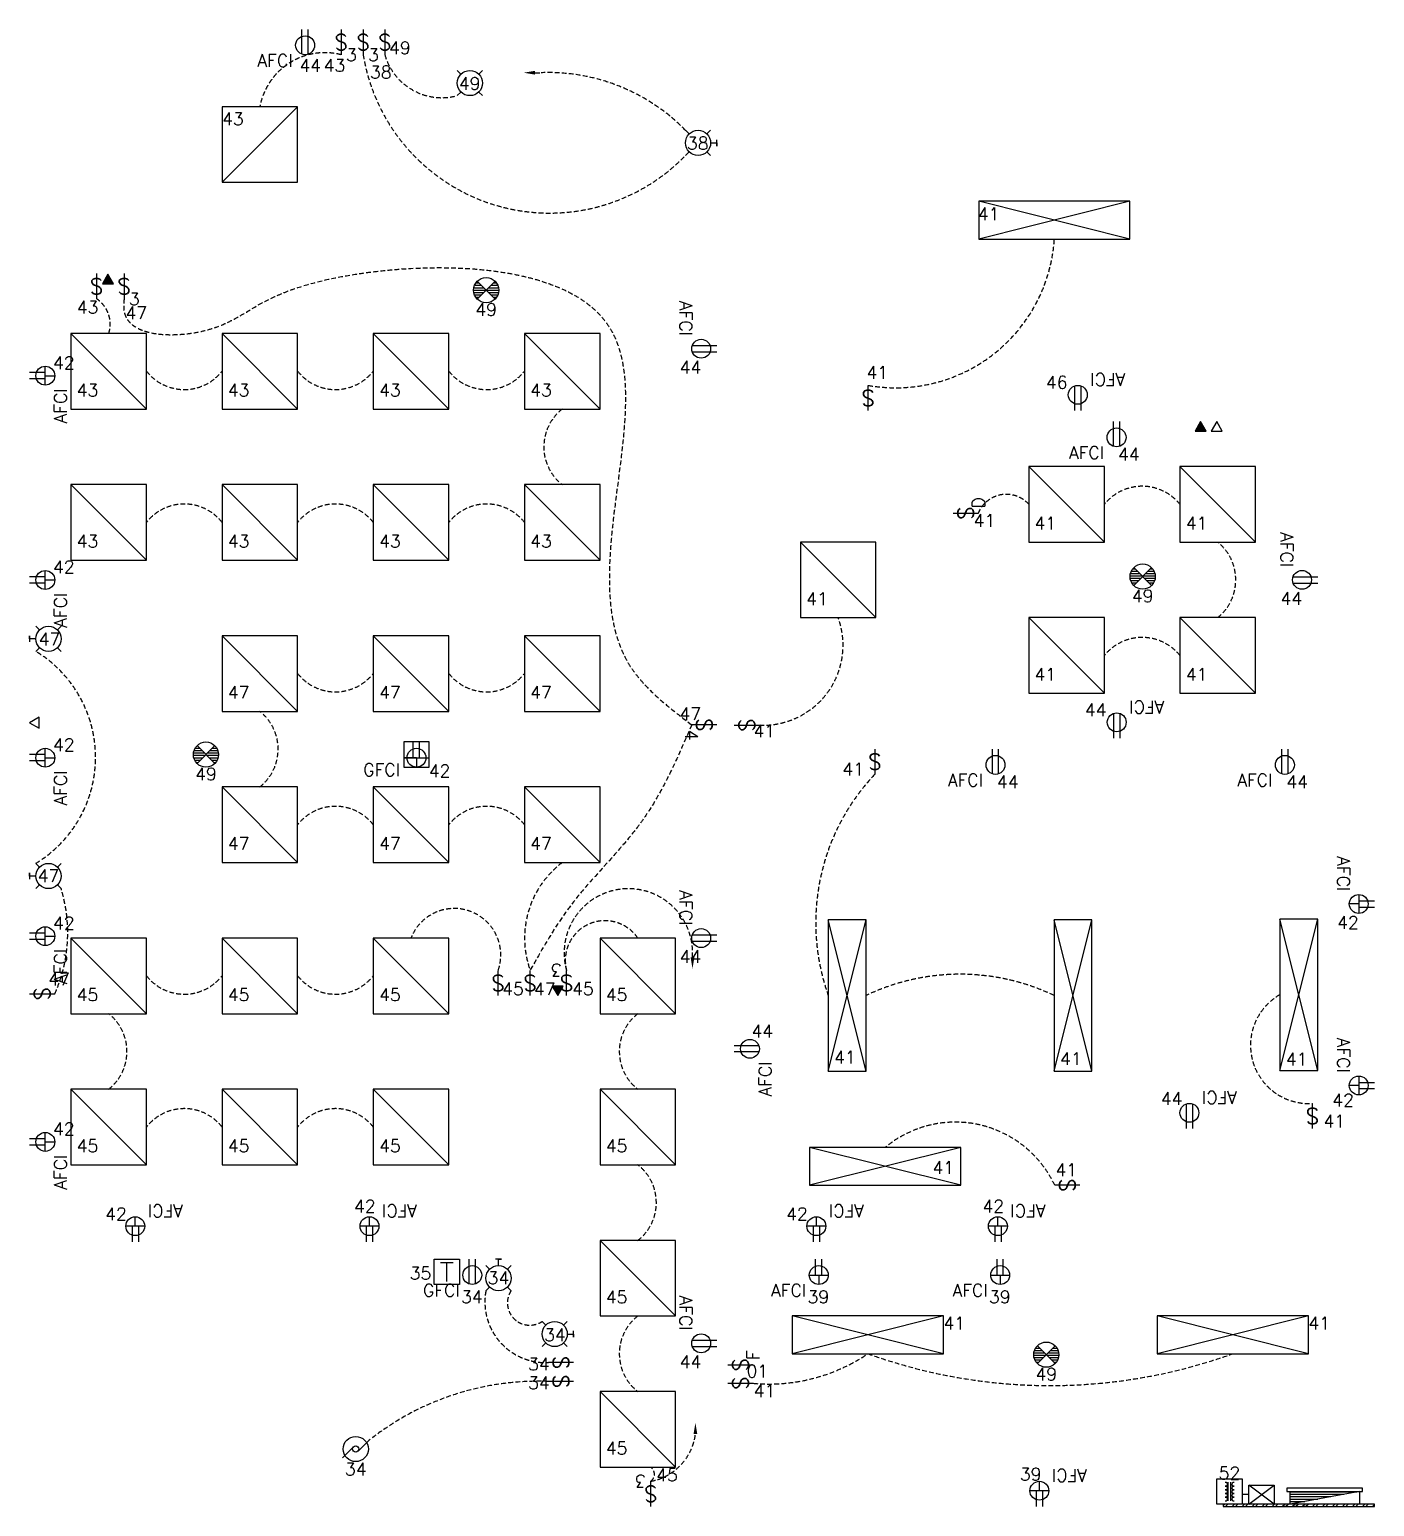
# Model space of a CAD drawing. Header units: millimetres. Extents: x -17301 to 96414, y -64549 to 30877.
# Drawn here: x 8807 to 19482, y 11037 to 22762 of the extents above; entities that cross this region are included whole.
import ezdxf
from ezdxf.enums import TextEntityAlignment as Align

# ---------------------------------------------------------------- set-up
doc = ezdxf.new("R2010")
doc.units = ezdxf.units.MM
doc.header["$LTSCALE"] = 150
doc.header["$MEASUREMENT"] = 0
doc.linetypes.add('HIDDEN', pattern=[0.375, 0.25, -0.125])
for name, color, linetype in [('E-DA-OUT-SYM', 6, 'Continuous'), ('E-FP-SYM', 1, 'Continuous'), ('E-NL-CLG-SYM', 5, 'Continuous'), ('E-NP-CTL-SYM', 6, 'Continuous'), ('E-NP-OUT-SYM', 3, 'Continuous'), ('E-NP-PAN-SYM', 4, 'Continuous'), ('E-NW-CTL-CCT', 5, 'HIDDEN'), ('E-NW-CTL-FAN', 3, 'HIDDEN'), ('E-PH-OUT-SYM', 6, 'Continuous'), ('E-SG-LVD-SYM', 6, 'Continuous')]:
    doc.layers.add(name, color=color, linetype=linetype)
doc.styles.add('ROMANS 100', font='romans.shx', dxfattribs={"height": 100})
doc.styles.add('ROMANS 125', font='romans.shx', dxfattribs={"height": 125})

# ---------------------------------------------------------------- blocks, each defined once
blk = doc.blocks.new('*U24')
blk.add_line((0, 0), (0, -200))
at = {"style": 'ROMANS 125'}
blk.add_text('S', height=125, dxfattribs=at).set_placement((0, -100), align=Align.MIDDLE_CENTER)
at = {"style": 'ROMANS 100'}
blk.add_text('F', height=100, dxfattribs=at).set_placement((39, -151), align=Align.TOP_LEFT)
blk.add_attdef('CIRCUIT', text='', height=100, dxfattribs=at).set_placement((1, -234), align=Align.TOP_CENTER)
at = {"style": 'ROMANS 100', "flags": 1}
for tag, p in [('ROOM', (1, -359)), ('SPECIAL', (1, -469))]:
    blk.add_attdef(tag, text='', height=100, dxfattribs=at).set_placement(p, align=Align.TOP_CENTER)
blk = doc.blocks.new('SURFACED MOUNTED ELECTRICAL')
h = blk.add_hatch()
h.set_pattern_fill('LINE', color=256, scale=150)
h.set_pattern_definition([(0, (-2909.979, -7485.174), (0, 18.75), [])])
h.paths.add_polyline_path([(-275, 100), (-275, 0), (275, 100)])
for p, q in [((300, 125), (-300, 125)), ((-300, 125), (-300, 100)), ((300, 100), (300, 125)), ((-300, 100), (300, 100)), ((-275, 100), (275, 100)), ((-275, 0), (-275, 100)), ((275, 100), (-275, 0)), ((275, 0), (-275, 0)), ((275, 100), (275, 0))]:
    blk.add_line(p, q)
at = {"style": 'ROMANS 100', "flags": 1}
for tag, p in [('CIRCUITS', (0, -166)), ('ROOM', (0, -51)), ('VOLTAGE', (0, -284)), ('AMPERAGE', (0, -406)), ('SPECIAL', (0, -524))]:
    blk.add_attdef(tag, text='', height=100, dxfattribs=at).set_placement(p, align=Align.MIDDLE_CENTER)
blk = doc.blocks.new('FUSED DISCONNECT')
for p, q in [((-100, 0), (100, -150)), ((100, 0), (-100, -150)), ((100, -75), (150, -75)), ((150, -75), (150, -150))]:
    blk.add_line(p, q)
blk.add_lwpolyline([(-100, 0), (100, 0), (100, -150), (-100, -150)], close=True)
at = {"style": 'ROMANS 100', "flags": 1}
for tag, p in [('FUSESIZE', (0, -204)), ('ROOM', (0, -325)), ('SPECIAL', (0, -440))]:
    blk.add_attdef(tag, text='', height=100, dxfattribs=at).set_placement(p, align=Align.MIDDLE_CENTER)
blk = doc.blocks.new('*U65')
for p, q in [((25, 150), (-25, 150)), ((0, 100), (0, 150)), ((0, 150), (25, 150)), ((-100, 100), (-71, 71)), ((100, 100), (71, 71)), ((-71, -71), (-100, -100)), ((71, -71), (100, -100))]:
    blk.add_line(p, q)
blk.add_circle((0, 0), 100)
at = {"style": 'ROMANS 100'}
blk.add_attdef('CIRCUIT', text='', height=100, dxfattribs=at).set_placement((0, 0), align=Align.TOP_CENTER)
at = {"style": 'ROMANS 100', "flags": 1}
for tag, p in [('ROOM', (0, -125)), ('SPECIAL', (0, -235))]:
    blk.add_attdef(tag, text='', height=100, dxfattribs=at).set_placement(p, align=Align.TOP_CENTER)
blk = doc.blocks.new('*U20')
blk.add_line((0, 0), (0, -200))
at = {"style": 'ROMANS 125'}
blk.add_text('S', height=125, dxfattribs=at).set_placement((0, -100), align=Align.MIDDLE_CENTER)
at = {"style": 'ROMANS 100'}
blk.add_attdef('CIRCUIT', text='', height=100, dxfattribs=at).set_placement((1, -234), align=Align.TOP_CENTER)
at = {"style": 'ROMANS 100', "flags": 1}
for tag, p in [('ROOM', (1, -359)), ('SPECIAL', (1, -469))]:
    blk.add_attdef(tag, text='', height=100, dxfattribs=at).set_placement(p, align=Align.TOP_CENTER)
blk = doc.blocks.new('EXHAUST FAN')
for p, q in [((-106, -71), (-18, 18)), ((18, -18), (106, 71))]:
    blk.add_line(p, q)
for radius in [100, 25]:
    blk.add_circle((0, 0), radius)
at = {"style": 'ROMANS 100'}
blk.add_attdef('CIRCUIT', text='', height=100, dxfattribs=at).set_placement((0, -159), align=Align.MIDDLE_CENTER)
at = {"style": 'ROMANS 100', "flags": 1}
for tag, p in [('ROOM', (0, -269)), ('SPECIAL', (0, -395))]:
    blk.add_attdef(tag, text='', height=100, dxfattribs=at).set_placement(p, align=Align.MIDDLE_CENTER)
blk = doc.blocks.new('*U82')
for p, q in [((-25, -196), (-25, 0)), ((-25, -196), (-25, 0)), ((25, -196), (25, 0))]:
    blk.add_line(p, q)
blk.add_circle((0, -125), 75)
at = {"style": 'ROMANS 100'}
blk.add_text('GFCI', height=100, dxfattribs=at).set_placement((-100, -196), align=Align.TOP_RIGHT)
blk.add_attdef('CIRCUIT', text='', height=100, dxfattribs=at).set_placement((229, -219), align=Align.TOP_CENTER)
at = {"style": 'ROMANS 100', "flags": 1}
for tag, p in [('ROOM', (229, -343)), ('SPECIAL', (229, -454))]:
    blk.add_attdef(tag, text='', height=100, dxfattribs=at).set_placement(p, align=Align.TOP_CENTER)
blk = doc.blocks.new('*U5')
for p, q in [((0, 0), (0, -600)), ((600, 0), (0, 0)), ((600, 0), (0, -600)), ((600, -600), (600, 0)), ((0, -600), (600, -600))]:
    blk.add_line(p, q)
at = {"style": 'ROMANS 100'}
blk.add_attdef('CIRCUIT', text='', height=100, dxfattribs=at).set_placement((0, -46), align=Align.TOP_LEFT)
at = {"style": 'ROMANS 100', "flags": 1}
for tag, p in [('ROOM', (0, -198)), ('SPECIAL', (0, -351))]:
    blk.add_attdef(tag, text='', height=100, dxfattribs=at).set_placement(p, align=Align.TOP_LEFT)
blk = doc.blocks.new('*U21')
blk.add_line((0, 0), (0, -200))
blk.add_line((0, 0), (0, -200))
at = {"style": 'ROMANS 125'}
blk.add_text('S', height=125, dxfattribs=at).set_placement((0, -100), align=Align.MIDDLE_CENTER)
blk.add_text('S', height=125, dxfattribs=at).set_placement((0, -100), align=Align.MIDDLE_CENTER)
at = {"style": 'ROMANS 100'}
blk.add_text('3', height=100, dxfattribs=at).set_placement((39, -151), align=Align.TOP_LEFT)
blk.add_attdef('CIRCUIT', text='', height=100, dxfattribs=at).set_placement((1, -234), align=Align.TOP_CENTER)
at = {"style": 'ROMANS 100', "flags": 1}
for tag, p in [('ROOM', (1, -359)), ('SPECIAL', (1, -469))]:
    blk.add_attdef(tag, text='', height=100, dxfattribs=at).set_placement(p, align=Align.TOP_CENTER)
blk = doc.blocks.new('*U89')
for p, q in [((-25, -125), (-25, 0)), ((25, -125), (25, 0)), ((-75, -125), (75, -125)), ((0, -125), (0, -200))]:
    blk.add_line(p, q)
blk.add_circle((0, -125), 75)
at = {"style": 'ROMANS 100'}
blk.add_text('AFCI', height=100, dxfattribs=at).set_placement((-100, -196), align=Align.TOP_RIGHT)
blk.add_attdef('CIRCUIT', text='', height=100, dxfattribs=at).set_placement((229, -219), align=Align.TOP_CENTER)
at = {"style": 'ROMANS 100', "flags": 1}
for tag, p in [('ROOM', (229, -343)), ('SPECIAL', (229, -454))]:
    blk.add_attdef(tag, text='', height=100, dxfattribs=at).set_placement(p, align=Align.TOP_CENTER)
blk = doc.blocks.new('TERMOSTAT')
for p, q in [((-50, -25), (50, -25)), ((0, -175), (0, -25))]:
    blk.add_line(p, q)
blk.add_lwpolyline([(-100, 0), (100, 0), (100, -200), (-100, -200)], close=True)
at = {"style": 'ROMANS 100'}
blk.add_attdef('CIRCUIT', text='', height=100, dxfattribs=at).set_placement((9, -223), align=Align.TOP_CENTER)
at = {"style": 'ROMANS 100', "flags": 1}
for tag, p in [('ROOM', (9, -374)), ('SPECIAL', (9, -527))]:
    blk.add_attdef(tag, text='', height=100, dxfattribs=at).set_placement(p, align=Align.TOP_CENTER)
blk = doc.blocks.new('*U90')
for p, q in [((-25, 0), (-25, 125)), ((25, 0), (25, 125)), ((0, 0), (-100, 0)), ((-100, 0), (100, 0)), ((0, 0), (0, -75))]:
    blk.add_line(p, q)
blk.add_lwpolyline([(-100, -75), (100, -75), (100, 125), (-100, 125)], close=True)
blk.add_circle((0, 0), 75)
at = {"style": 'ROMANS 100'}
blk.add_text('GFCI', height=100, dxfattribs=at).set_placement((-131, -46), align=Align.TOP_RIGHT)
blk.add_attdef('CIRCUIT', text='', height=100, dxfattribs=at).set_placement((229, -219), align=Align.TOP_CENTER)
at = {"style": 'ROMANS 100', "flags": 1}
for tag, p in [('ROOM', (229, -343)), ('SPECIAL', (229, -454))]:
    blk.add_attdef(tag, text='', height=100, dxfattribs=at).set_placement(p, align=Align.TOP_CENTER)
blk = doc.blocks.new('*U4')
for p, q in [((0, -300), (1200, 0)), ((0, 0), (1200, -300))]:
    blk.add_line(p, q)
blk.add_lwpolyline([(0, -300), (1200, -300), (1200, 0), (0, 0)], close=True)
at = {"style": 'ROMANS 100'}
blk.add_attdef('CIRCUIT', text='', height=100, dxfattribs=at).set_placement((0, -46), align=Align.TOP_LEFT)
at = {"style": 'ROMANS 100', "flags": 1}
for tag, p in [('ROOM', (0, -198)), ('SPECIAL', (0, -351))]:
    blk.add_attdef(tag, text='', height=100, dxfattribs=at).set_placement(p, align=Align.TOP_LEFT)
blk = doc.blocks.new('*U23')
blk.add_line((0, 0), (0, -200))
at = {"style": 'ROMANS 125'}
blk.add_text('S', height=125, dxfattribs=at).set_placement((0, -100), align=Align.MIDDLE_CENTER)
at = {"style": 'ROMANS 100'}
blk.add_text('D', height=100, dxfattribs=at).set_placement((39, -151), align=Align.TOP_LEFT)
blk.add_attdef('CIRCUIT', text='', height=100, dxfattribs=at).set_placement((1, -234), align=Align.TOP_CENTER)
at = {"style": 'ROMANS 100', "flags": 1}
for tag, p in [('ROOM', (1, -359)), ('SPECIAL', (1, -469))]:
    blk.add_attdef(tag, text='', height=100, dxfattribs=at).set_placement(p, align=Align.TOP_CENTER)
blk = doc.blocks.new('*U83')
for p, q in [((-25, -196), (-25, 0)), ((-25, -196), (-25, 0)), ((25, -196), (25, 0))]:
    blk.add_line(p, q)
blk.add_circle((0, -125), 75)
at = {"style": 'ROMANS 100'}
blk.add_text('AFCI', height=100, dxfattribs=at).set_placement((-100, -196), align=Align.TOP_RIGHT)
blk.add_attdef('CIRCUIT', text='', height=100, dxfattribs=at).set_placement((229, -219), align=Align.TOP_CENTER)
at = {"style": 'ROMANS 100', "flags": 1}
for tag, p in [('ROOM', (229, -343)), ('SPECIAL', (229, -454))]:
    blk.add_attdef(tag, text='', height=100, dxfattribs=at).set_placement(p, align=Align.TOP_CENTER)
blk = doc.blocks.new('*U62')
blk.add_lwpolyline([(0, 0), (-43, -75), (43, -75)], close=True)
at = {"style": 'ROMANS 100', "flags": 1}
for tag, p in [('ROOM', (4, -97)), ('SPECIAL', (4, -207))]:
    blk.add_attdef(tag, text='', height=100, dxfattribs=at).set_placement(p, align=Align.TOP_CENTER)
blk = doc.blocks.new('*U22')
blk.add_line((0, 0), (0, -200))
at = {"style": 'ROMANS 125'}
blk.add_text('S', height=125, dxfattribs=at).set_placement((0, -100), align=Align.MIDDLE_CENTER)
at = {"style": 'ROMANS 100'}
blk.add_text('4', height=100, dxfattribs=at).set_placement((39, -151), align=Align.TOP_LEFT)
blk.add_attdef('CIRCUIT', text='', height=100, dxfattribs=at).set_placement((1, -234), align=Align.TOP_CENTER)
at = {"style": 'ROMANS 100', "flags": 1}
for tag, p in [('ROOM', (1, -359)), ('SPECIAL', (1, -469))]:
    blk.add_attdef(tag, text='', height=100, dxfattribs=at).set_placement(p, align=Align.TOP_CENTER)
blk = doc.blocks.new('*U64')
for p, q in [((-100, 100), (-71, 71)), ((100, 100), (71, 71)), ((-71, -71), (-100, -100)), ((71, -71), (100, -100))]:
    blk.add_line(p, q)
blk.add_circle((0, 0), 100)
at = {"style": 'ROMANS 100'}
blk.add_attdef('CIRCUIT', text='', height=100, dxfattribs=at).set_placement((0, 0), align=Align.TOP_CENTER)
at = {"style": 'ROMANS 100', "flags": 1}
for tag, p in [('ROOM', (0, -125)), ('SPECIAL', (0, -235))]:
    blk.add_attdef(tag, text='', height=100, dxfattribs=at).set_placement(p, align=Align.TOP_CENTER)
blk = doc.blocks.new('SMOKE ALARM & CO DETECTOR')
h = blk.add_hatch()
h.set_pattern_fill('LINE', color=256, scale=150)
h.set_pattern_definition([(0, (-3038.077, -8218.569), (0, 18.75), [])])
h.paths.add_polyline_path([(-71, 71, 0.198912), (-100, 0, 0.198912), (-71, -71), (0, 0)])
h.paths.add_polyline_path([(0, 0), (71, -71, 0.198912), (100, 0, 0.198912), (71, 71)])
for p, q in [((-71, 71), (71, -71)), ((71, 71), (-71, -71))]:
    blk.add_line(p, q)
blk.add_circle((0, 0), 100)
at = {"style": 'ROMANS 100'}
blk.add_attdef('CIRCUIT', text='', height=100, dxfattribs=at).set_placement((0, -154), align=Align.MIDDLE_CENTER)
at = {"style": 'ROMANS 100', "flags": 1}
for tag, p in [('ROOM', (0, -273)), ('SPECIAL', (0, -389))]:
    blk.add_attdef(tag, text='', height=100, dxfattribs=at).set_placement(p, align=Align.MIDDLE_CENTER)
blk = doc.blocks.new('*U15')
for p, q in [((-10, -25), (-10, -175)), ((10, -25), (10, -175))]:
    blk.add_line(p, q)
blk.add_lwpolyline([(-100, 0), (100, 0), (100, -200), (-100, -200)], close=True)
for centre, start, end in [((-32, -40), 255.1649, 104.8351), ((-32, -69), 255.1649, 104.8351), ((-32, -98), 255.1649, 104.8351), ((-32, -127), 255.1649, 104.8351), ((32, -40), 75.1649, 284.8351), ((32, -69), 75.1649, 284.8351), ((32, -98), 75.1649, 284.8351), ((32, -127), 75.1649, 284.8351), ((-32, -156), 255.1649, 104.8351), ((32, -156), 75.1649, 284.8351)]:
    blk.add_arc(centre, 15, start, end)
at = {"style": 'ROMANS 100'}
blk.add_attdef('CIRCUIT', text='', height=100, dxfattribs=at).set_placement((1, -225), align=Align.TOP_CENTER)
at = {"style": 'ROMANS 100', "flags": 1}
for tag, p in [('ROOM', (1, -377)), ('SPECIAL', (1, -530))]:
    blk.add_attdef(tag, text='', height=100, dxfattribs=at).set_placement(p, align=Align.TOP_CENTER)
blk = doc.blocks.new('COMMUNICATION')
h = blk.add_hatch(color=256)
h.dxf.hatch_style = 1
h.paths.add_polyline_path([(-43, -75), (43, -75), (0, 0)])
blk.add_lwpolyline([(0, 0), (-43, -75), (43, -75)], close=True)
at = {"style": 'ROMANS 100', "flags": 1}
for tag, p in [('ROOM', (4, -97)), ('SPECIAL', (4, -207))]:
    blk.add_attdef(tag, text='', height=100, dxfattribs=at).set_placement(p, align=Align.TOP_CENTER)

msp = doc.modelspace()

# ---------------------------------------------------------------- hatches: boundary and pattern name
at = {"layer": 'E-NP-PAN-SYM'}
h = msp.add_hatch(dxfattribs=at)
h.set_pattern_fill('ANSI32', color=256, scale=150)
h.set_pattern_definition([(45, (3890.593, 1348.14), (-39.77476, 39.77476), []), (45, (3917.11, 1348.14), (-39.77476, 39.77476), [])])
h.paths.add_polyline_path([(19482, 11037), (19482, 11056), (18282, 11056), (18282, 11037)])

# ---------------------------------------------------------------- linework, layer by layer
msp.add_lwpolyline([(19482, 11037), (19482, 11056), (18282, 11056), (18282, 11037)], close=True, dxfattribs=at)
at = {"layer": 'E-NW-CTL-CCT'}
for p, q in [((12819, 22419), (12867, 22419)), ((14092, 11659), (14092, 11611))]:
    msp.add_line(p, q, dxfattribs=at)
for centre, radius, start, end in [((11151, 22053), 525, 75.7586, 169.445), ((12935, 22805), 1500, 189.3086, 315.9536), ((12079, 22691), 470, 195.9218, 285.0695), ((12924, 20896), 1524, 44.3677, 92.1218), ((15682, 21180), 1262, 259.9991, 356.3561), ((9205, 20423), 242, 342.1817, 56.3003), ((10035, 20286), 382, 218.2334, 321.7666), ((11235, 20286), 382, 218.2334, 321.7666), ((12435, 20286), 382, 218.2334, 321.7666), ((13271, 19449), 382, 128.2334, 231.7666), ((17638, 18750), 386, 38.9862, 141.0138), ((10035, 18613), 382, 38.2334, 141.7666), ((11235, 18613), 382, 38.2334, 141.7666), ((12435, 18613), 382, 38.2334, 141.7666), ((16560, 18831), 241, 42.4823, 157.5974), ((17995, 18393), 386, 308.9862, 51.0138), ((14629, 17874), 635, 267.3851, 20.1618), ((8348, 16984), 983, 301.1706, 58.8294), ((17638, 17550), 386, 38.9862, 141.0138), ((11235, 17886), 382, 218.2334, 321.7666), ((12435, 17886), 382, 218.2334, 321.7666), ((10398, 17049), 382, 308.2334, 51.7666), ((16764, 15670), 1717, 136.6025, 199.6215), ((11235, 16213), 382, 38.2334, 141.7666), ((12435, 16213), 382, 38.2334, 141.7666), ((13490, 15548), 754, 127.1247, 199.7504), ((7915, 15591), 1195, 336.0641, 17.0909), ((13560, 15431), 510, 356.1193, 195.7167), ((12178, 15415), 369, 340.7788, 158.531), ((13374, 15372), 315, 34.1922, 194.5874), ((10035, 15486), 382, 218.2334, 321.7666), ((11235, 15486), 382, 218.2334, 321.7666), ((16193, 13525), 1737, 64.5477, 115.4523), ((18960, 14698), 462, 119.5535, 273.7958), ((9198, 14649), 382, 308.2334, 51.7666), ((13868, 14649), 380, 127.8214, 232.1786), ((10035, 13813), 382, 38.2334, 141.7666), ((11235, 13813), 382, 38.2334, 141.7666), ((16155, 13216), 872, 25.1709, 129.7137), ((13402, 13449), 380, 307.8214, 52.1786), ((12903, 12661), 482, 169.4609, 272.6385), ((12777, 12653), 177, 147.0631, 303.7245), ((13868, 12249), 380, 127.8214, 232.1786), ((14675, 13413), 1404, 264.8824, 304.0185), ((16909, 16270), 4273, 250.1912, 289.8088), ((13657, 11668), 439, 280.6184, 352.5152), ((13698, 11293), 68.6, 304.9696, 55.0304)]:
    msp.add_arc(centre, radius, start, end, dxfattribs=at)
for points in [[(9557, 20624), (9557, 20529), (10254, 20388), (10638, 20584), (11404, 20821), (13398, 20416), (13570, 17715), (14063, 17242)], [(14063, 17242), (13671, 16483), (13100, 15805), (12780, 15293)]]:
    msp.add_spline(points, degree=3, dxfattribs=at)
for points in [[(12819, 22404), (12819, 22434), (12729, 22419)], [(14054, 15397), (14084, 15397), (14069, 15307)], [(14077, 11611), (14107, 11611), (14092, 11701)]]:
    msp.add_solid(points, dxfattribs=at)
at = {"layer": 'E-NW-CTL-FAN'}
msp.add_arc((12849, 9860), 2171, 87.9847, 128.3229, dxfattribs=at)

# ---------------------------------------------------------------- block references
at = {"layer": 'E-DA-OUT-SYM'}
for p in [(9429, 20819), (18102, 19649)]:
    msp.add_blockref('COMMUNICATION', p, dxfattribs=at)
for name, p, rotation in [('*U62', (8807, 17259), 90.00000000000001), ('COMMUNICATION', (12999, 15093), 180)]:
    msp.add_blockref(name, p, dxfattribs=dict(at, rotation=rotation))
at = {"layer": 'E-FP-SYM'}
for p in [(12431, 20693), (17642, 18419), (10207, 17006), (16877, 12242)]:
    msp.add_blockref('SMOKE ALARM & CO DETECTOR', p, dxfattribs=at).add_auto_attribs({'CIRCUIT': '49'})
at = {"layer": 'E-NL-CLG-SYM'}
ref = msp.add_blockref('*U21', (11280, 22762), dxfattribs=at)
ref.add_attrib('CIRCUIT', '43', dxfattribs={"layer": '0', "height": 100, "rotation": 360, "style": 'ROMANS 100'}).set_placement((11227, 22528), align=Align.TOP_CENTER)
ref = msp.add_blockref('*U21', (11455, 22762), dxfattribs=at)
ref.add_attrib('CIRCUIT', '38', dxfattribs={"layer": '0', "height": 100, "rotation": 360, "style": 'ROMANS 100'}).set_placement((11595, 22473), align=Align.TOP_CENTER)
ref = msp.add_blockref('*U20', (11627, 22762), dxfattribs=at)
ref.add_attrib('CIRCUIT', '49', dxfattribs={"layer": '0', "height": 100, "style": 'ROMANS 100'}).set_placement((11746, 22667), align=Align.TOP_CENTER)
ref = msp.add_blockref('*U64', (12302, 22337), dxfattribs=dict(at, rotation=270.0000000000005))
ref.add_attrib('CIRCUIT', '49', dxfattribs={"layer": '0', "height": 100, "style": 'ROMANS 100'}).set_placement((12300, 22384), align=Align.TOP_CENTER)
msp.add_blockref('*U5', (10335, 22149), dxfattribs=at).add_auto_attribs({'CIRCUIT': '43'})
ref = msp.add_blockref('*U65', (14113, 21862), dxfattribs=dict(at, rotation=270.0000000000005))
ref.add_attrib('CIRCUIT', '38', dxfattribs={"layer": '0', "height": 100, "style": 'ROMANS 100'}).set_placement((14111, 21909), align=Align.TOP_CENTER)
ref = msp.add_blockref('*U4', (17541, 21099), dxfattribs=dict(at, rotation=180))
ref.add_attrib('CIRCUIT', '41', dxfattribs={"layer": '0', "height": 100, "style": 'ROMANS 100'}).set_placement((16334, 21348), align=Align.TOP_LEFT)
ref = msp.add_blockref('*U20', (9339, 20824), dxfattribs=at)
ref.add_attrib('CIRCUIT', '43', dxfattribs={"layer": '0', "height": 100, "style": 'ROMANS 100'}).set_placement((9268, 20607), align=Align.TOP_CENTER)
ref = msp.add_blockref('*U21', (9557, 20824), dxfattribs=at)
ref.add_attrib('CIRCUIT', '47', dxfattribs={"layer": '0', "height": 100, "style": 'ROMANS 100'}).set_placement((9654, 20562), align=Align.TOP_CENTER)
ref = msp.add_blockref('*U5', (9135, 19749), dxfattribs=dict(at, rotation=90))
ref.add_attrib('CIRCUIT', '43', dxfattribs={"layer": '0', "height": 100, "style": 'ROMANS 100'}).set_placement((9181, 19950), align=Align.TOP_LEFT)
ref = msp.add_blockref('*U5', (10335, 19749), dxfattribs=dict(at, rotation=90))
ref.add_attrib('CIRCUIT', '43', dxfattribs={"layer": '0', "height": 100, "style": 'ROMANS 100'}).set_placement((10381, 19950), align=Align.TOP_LEFT)
ref = msp.add_blockref('*U5', (11535, 19749), dxfattribs=dict(at, rotation=90))
ref.add_attrib('CIRCUIT', '43', dxfattribs={"layer": '0', "height": 100, "style": 'ROMANS 100'}).set_placement((11581, 19950), align=Align.TOP_LEFT)
ref = msp.add_blockref('*U5', (12735, 19749), dxfattribs=dict(at, rotation=90))
ref.add_attrib('CIRCUIT', '43', dxfattribs={"layer": '0', "height": 100, "style": 'ROMANS 100'}).set_placement((12781, 19950), align=Align.TOP_LEFT)
ref = msp.add_blockref('*U20', (15463, 19737), dxfattribs=dict(at, rotation=180.0000000000001))
ref.add_attrib('CIRCUIT', '41', dxfattribs={"layer": '0', "height": 100, "style": 'ROMANS 100'}).set_placement((15536, 20089), align=Align.TOP_CENTER)
ref = msp.add_blockref('*U5', (16738, 18693), dxfattribs=dict(at, rotation=90))
ref.add_attrib('CIRCUIT', '41', dxfattribs={"layer": '0', "height": 100, "style": 'ROMANS 100'}).set_placement((16784, 18893), align=Align.TOP_LEFT)
ref = msp.add_blockref('*U5', (17938, 18693), dxfattribs=dict(at, rotation=90))
ref.add_attrib('CIRCUIT', '41', dxfattribs={"layer": '0', "height": 100, "style": 'ROMANS 100'}).set_placement((17984, 18893), align=Align.TOP_LEFT)
ref = msp.add_blockref('*U5', (9135, 18549), dxfattribs=dict(at, rotation=90))
ref.add_attrib('CIRCUIT', '43', dxfattribs={"layer": '0', "height": 100, "style": 'ROMANS 100'}).set_placement((9181, 18750), align=Align.TOP_LEFT)
ref = msp.add_blockref('*U5', (10335, 18549), dxfattribs=dict(at, rotation=90))
ref.add_attrib('CIRCUIT', '43', dxfattribs={"layer": '0', "height": 100, "style": 'ROMANS 100'}).set_placement((10381, 18750), align=Align.TOP_LEFT)
ref = msp.add_blockref('*U5', (11535, 18549), dxfattribs=dict(at, rotation=90))
ref.add_attrib('CIRCUIT', '43', dxfattribs={"layer": '0', "height": 100, "style": 'ROMANS 100'}).set_placement((11581, 18750), align=Align.TOP_LEFT)
ref = msp.add_blockref('*U5', (12735, 18549), dxfattribs=dict(at, rotation=90))
ref.add_attrib('CIRCUIT', '43', dxfattribs={"layer": '0', "height": 100, "style": 'ROMANS 100'}).set_placement((12781, 18750), align=Align.TOP_LEFT)
ref = msp.add_blockref('*U23', (16138, 18922), dxfattribs=dict(at, rotation=89.99999999999997))
ref.add_attrib('CIRCUIT', '41', dxfattribs={"layer": '0', "height": 100, "style": 'ROMANS 100'}).set_placement((16386, 18914), align=Align.TOP_CENTER)
ref = msp.add_blockref('*U5', (14925, 18093), dxfattribs=dict(at, rotation=90))
ref.add_attrib('CIRCUIT', '41', dxfattribs={"layer": '0', "height": 100, "style": 'ROMANS 100'}).set_placement((14972, 18293), align=Align.TOP_LEFT)
ref = msp.add_blockref('*U5', (16738, 17493), dxfattribs=dict(at, rotation=90))
ref.add_attrib('CIRCUIT', '41', dxfattribs={"layer": '0', "height": 100, "style": 'ROMANS 100'}).set_placement((16784, 17693), align=Align.TOP_LEFT)
ref = msp.add_blockref('*U5', (17938, 17493), dxfattribs=dict(at, rotation=90))
ref.add_attrib('CIRCUIT', '41', dxfattribs={"layer": '0', "height": 100, "style": 'ROMANS 100'}).set_placement((17984, 17693), align=Align.TOP_LEFT)
ref = msp.add_blockref('*U65', (8957, 17925), dxfattribs=dict(at, rotation=90.00000000000001))
ref.add_attrib('CIRCUIT', '47', dxfattribs={"layer": '0', "height": 100, "style": 'ROMANS 100'}).set_placement((8965, 17972), align=Align.TOP_CENTER)
ref = msp.add_blockref('*U5', (10335, 17349), dxfattribs=dict(at, rotation=90))
ref.add_attrib('CIRCUIT', '47', dxfattribs={"layer": '0', "height": 100, "style": 'ROMANS 100'}).set_placement((10381, 17550), align=Align.TOP_LEFT)
ref = msp.add_blockref('*U5', (11535, 17349), dxfattribs=dict(at, rotation=90))
ref.add_attrib('CIRCUIT', '47', dxfattribs={"layer": '0', "height": 100, "style": 'ROMANS 100'}).set_placement((11581, 17550), align=Align.TOP_LEFT)
ref = msp.add_blockref('*U5', (12735, 17349), dxfattribs=dict(at, rotation=90))
ref.add_attrib('CIRCUIT', '47', dxfattribs={"layer": '0', "height": 100, "style": 'ROMANS 100'}).set_placement((12781, 17550), align=Align.TOP_LEFT)
ref = msp.add_blockref('*U22', (14263, 17242), dxfattribs=dict(at, rotation=270))
ref.add_attrib('CIRCUIT', '47', dxfattribs={"layer": '0', "height": 100, "style": 'ROMANS 100'}).set_placement((14051, 17380), align=Align.TOP_CENTER)
ref = msp.add_blockref('*U20', (14400, 17240), dxfattribs=dict(at, rotation=90.00000000000001))
ref.add_attrib('CIRCUIT', '41', dxfattribs={"layer": '0', "height": 100, "style": 'ROMANS 100'}).set_placement((14638, 17243), align=Align.TOP_CENTER)
ref = msp.add_blockref('*U20', (15516, 17049), dxfattribs=at)
ref.add_attrib('CIRCUIT', '41', dxfattribs={"layer": '0', "height": 100, "style": 'ROMANS 100'}).set_placement((15344, 16941), align=Align.TOP_CENTER)
ref = msp.add_blockref('*U5', (10335, 16149), dxfattribs=dict(at, rotation=90))
ref.add_attrib('CIRCUIT', '47', dxfattribs={"layer": '0', "height": 100, "style": 'ROMANS 100'}).set_placement((10381, 16350), align=Align.TOP_LEFT)
ref = msp.add_blockref('*U5', (11535, 16149), dxfattribs=dict(at, rotation=90))
ref.add_attrib('CIRCUIT', '47', dxfattribs={"layer": '0', "height": 100, "style": 'ROMANS 100'}).set_placement((11581, 16350), align=Align.TOP_LEFT)
ref = msp.add_blockref('*U5', (12735, 16149), dxfattribs=dict(at, rotation=90))
ref.add_attrib('CIRCUIT', '47', dxfattribs={"layer": '0', "height": 100, "style": 'ROMANS 100'}).set_placement((12781, 16350), align=Align.TOP_LEFT)
ref = msp.add_blockref('*U65', (8957, 16042), dxfattribs=dict(at, rotation=90.00000000000001))
ref.add_attrib('CIRCUIT', '47', dxfattribs={"layer": '0', "height": 100, "style": 'ROMANS 100'}).set_placement((8957, 16093), align=Align.TOP_CENTER)
ref = msp.add_blockref('*U4', (15147, 14493), dxfattribs=dict(at, rotation=90))
ref.add_attrib('CIRCUIT', '41', dxfattribs={"layer": '0', "height": 100, "style": 'ROMANS 100'}).set_placement((15193, 14653), align=Align.TOP_LEFT)
ref = msp.add_blockref('*U4', (16939, 14493), dxfattribs=dict(at, rotation=90))
ref.add_attrib('CIRCUIT', '41', dxfattribs={"layer": '0', "height": 100, "style": 'ROMANS 100'}).set_placement((16986, 14642), align=Align.TOP_LEFT)
ref = msp.add_blockref('*U4', (18732, 14499), dxfattribs=dict(at, rotation=90))
ref.add_attrib('CIRCUIT', '41', dxfattribs={"layer": '0', "height": 100, "style": 'ROMANS 100'}).set_placement((18778, 14638), align=Align.TOP_LEFT)
ref = msp.add_blockref('*U5', (9135, 14949), dxfattribs=dict(at, rotation=90))
ref.add_attrib('CIRCUIT', '45', dxfattribs={"layer": '0', "height": 100, "style": 'ROMANS 100'}).set_placement((9181, 15150), align=Align.TOP_LEFT)
ref = msp.add_blockref('*U5', (10335, 14949), dxfattribs=dict(at, rotation=90))
ref.add_attrib('CIRCUIT', '45', dxfattribs={"layer": '0', "height": 100, "style": 'ROMANS 100'}).set_placement((10381, 15150), align=Align.TOP_LEFT)
ref = msp.add_blockref('*U5', (11535, 14949), dxfattribs=dict(at, rotation=90))
ref.add_attrib('CIRCUIT', '45', dxfattribs={"layer": '0', "height": 100, "style": 'ROMANS 100'}).set_placement((11581, 15150), align=Align.TOP_LEFT)
ref = msp.add_blockref('*U5', (13335, 14949), dxfattribs=dict(at, rotation=90))
ref.add_attrib('CIRCUIT', '45', dxfattribs={"layer": '0', "height": 100, "style": 'ROMANS 100'}).set_placement((13381, 15150), align=Align.TOP_LEFT)
ref = msp.add_blockref('*U20', (8807, 15106), dxfattribs=dict(at, rotation=90))
ref.add_attrib('CIRCUIT', '47', dxfattribs={"layer": '0', "height": 100, "style": 'ROMANS 100'}).set_placement((9041, 15273), align=Align.TOP_CENTER)
ref = msp.add_blockref('*U20', (12526, 15093), dxfattribs=dict(at, rotation=180))
ref.add_attrib('CIRCUIT', '45', dxfattribs={"layer": '0', "height": 100, "style": 'ROMANS 100'}).set_placement((12644, 15197), align=Align.TOP_CENTER)
ref = msp.add_blockref('*U20', (12780, 15093), dxfattribs=dict(at, rotation=180))
ref.add_attrib('CIRCUIT', '47', dxfattribs={"layer": '0', "height": 100, "style": 'ROMANS 100'}).set_placement((12896, 15195), align=Align.TOP_CENTER)
ref = msp.add_blockref('*U21', (13070, 15093), dxfattribs=dict(at, rotation=180))
ref.add_attrib('CIRCUIT', '45', dxfattribs={"layer": '0', "height": 100, "style": 'ROMANS 100'}).set_placement((13199, 15197), align=Align.TOP_CENTER)
ref = msp.add_blockref('*U5', (9135, 13749), dxfattribs=dict(at, rotation=90))
ref.add_attrib('CIRCUIT', '45', dxfattribs={"layer": '0', "height": 100, "style": 'ROMANS 100'}).set_placement((9181, 13950), align=Align.TOP_LEFT)
ref = msp.add_blockref('*U5', (10335, 13749), dxfattribs=dict(at, rotation=90))
ref.add_attrib('CIRCUIT', '45', dxfattribs={"layer": '0', "height": 100, "style": 'ROMANS 100'}).set_placement((10381, 13950), align=Align.TOP_LEFT)
ref = msp.add_blockref('*U5', (11535, 13749), dxfattribs=dict(at, rotation=90))
ref.add_attrib('CIRCUIT', '45', dxfattribs={"layer": '0', "height": 100, "style": 'ROMANS 100'}).set_placement((11581, 13950), align=Align.TOP_LEFT)
ref = msp.add_blockref('*U5', (13335, 13749), dxfattribs=dict(at, rotation=90))
ref.add_attrib('CIRCUIT', '45', dxfattribs={"layer": '0', "height": 100, "style": 'ROMANS 100'}).set_placement((13381, 13950), align=Align.TOP_LEFT)
ref = msp.add_blockref('*U20', (18990, 14037), dxfattribs=dict(at, rotation=180))
ref.add_attrib('CIRCUIT', '41', dxfattribs={"layer": '0', "height": 100, "style": 'ROMANS 100'}).set_placement((19163, 14146), align=Align.TOP_CENTER)
ref = msp.add_blockref('*U4', (16198, 13587), dxfattribs=dict(at, rotation=180))
ref.add_attrib('CIRCUIT', '41', dxfattribs={"layer": '0', "height": 100, "style": 'ROMANS 100'}).set_placement((15974, 13777), align=Align.TOP_LEFT)
ref = msp.add_blockref('*U20', (17144, 13587), dxfattribs=dict(at, rotation=270))
ref.add_attrib('CIRCUIT', '41', dxfattribs={"layer": '0', "height": 100, "style": 'ROMANS 100'}).set_placement((17036, 13759), align=Align.TOP_CENTER)
ref = msp.add_blockref('*U5', (13335, 12549), dxfattribs=dict(at, rotation=90))
ref.add_attrib('CIRCUIT', '45', dxfattribs={"layer": '0', "height": 100, "style": 'ROMANS 100'}).set_placement((13381, 12750), align=Align.TOP_LEFT)
ref = msp.add_blockref('*U65', (12529, 12849), dxfattribs=at)
ref.add_attrib('CIRCUIT', '34', dxfattribs={"layer": '0', "height": 100, "style": 'ROMANS 100'}).set_placement((12529, 12901), align=Align.TOP_CENTER)
ref = msp.add_blockref('*U4', (16061, 12249), dxfattribs=dict(at, rotation=180))
ref.add_attrib('CIRCUIT', '41', dxfattribs={"layer": '0', "height": 100, "style": 'ROMANS 100'}).set_placement((16061, 12542), align=Align.TOP_LEFT)
ref = msp.add_blockref('*U4', (18957, 12249), dxfattribs=dict(at, rotation=180))
ref.add_attrib('CIRCUIT', '41', dxfattribs={"layer": '0', "height": 100, "style": 'ROMANS 100'}).set_placement((18957, 12542), align=Align.TOP_LEFT)
ref = msp.add_blockref('*U65', (12975, 12406), dxfattribs=dict(at, rotation=270))
ref.add_attrib('CIRCUIT', '34', dxfattribs={"layer": '0', "height": 100, "style": 'ROMANS 100'}).set_placement((12977, 12449), align=Align.TOP_CENTER)
ref = msp.add_blockref('*U20', (13125, 12179), dxfattribs=dict(at, rotation=270))
ref.add_attrib('CIRCUIT', '34', dxfattribs={"layer": '0', "height": 100, "style": 'ROMANS 100'}).set_placement((12850, 12218), align=Align.TOP_CENTER)
ref = msp.add_blockref('*U20', (14350, 12015), dxfattribs=dict(at, rotation=89.99999999999999))
ref.add_attrib('CIRCUIT', '41', dxfattribs={"layer": '0', "height": 100, "style": 'ROMANS 100'}).set_placement((14640, 12005), align=Align.TOP_CENTER)
ref = msp.add_blockref('*U5', (13335, 11349), dxfattribs=dict(at, rotation=90))
ref.add_attrib('CIRCUIT', '45', dxfattribs={"layer": '0', "height": 100, "style": 'ROMANS 100'}).set_placement((13381, 11550), align=Align.TOP_LEFT)
ref = msp.add_blockref('*U21', (13738, 11037), dxfattribs=dict(at, rotation=180))
ref.add_attrib('CIRCUIT', '45', dxfattribs={"layer": '0', "height": 100, "style": 'ROMANS 100'}).set_placement((13867, 11337), align=Align.TOP_CENTER)
at = {"layer": 'E-NP-CTL-SYM'}
ref = msp.add_blockref('TERMOSTAT', (12119, 12999), dxfattribs=at)
ref.add_attrib('CIRCUIT', '35', dxfattribs={"layer": '0', "height": 100, "style": 'ROMANS 100'}).set_placement((11910, 12939), align=Align.TOP_CENTER)
ref = msp.add_blockref('*U24', (14350, 12161), dxfattribs=dict(at, rotation=90))
ref.add_attrib('CIRCUIT', '01', dxfattribs={"layer": '0', "height": 100, "style": 'ROMANS 100'}).set_placement((14584, 12162), align=Align.TOP_CENTER)
at = {"layer": 'E-NP-OUT-SYM'}
ref = msp.add_blockref('*U83', (10994, 22762), dxfattribs=at)
ref.add_attrib('CIRCUIT', '44', dxfattribs={"layer": '0', "height": 100, "style": 'ROMANS 100'}).set_placement((11035, 22526), align=Align.TOP_CENTER)
ref = msp.add_blockref('*U83', (14263, 20228), dxfattribs=dict(at, rotation=270))
ref.add_attrib('CIRCUIT', '44', dxfattribs={"layer": '0', "height": 100, "style": 'ROMANS 100'}).set_placement((14053, 20131), align=Align.TOP_CENTER)
ref = msp.add_blockref('*U89', (8807, 20014), dxfattribs=dict(at, rotation=89.99999999999999))
ref.add_attrib('CIRCUIT', '42', dxfattribs={"layer": '0', "height": 100, "style": 'ROMANS 100'}).set_placement((9079, 20167), align=Align.TOP_CENTER)
ref = msp.add_blockref('*U83', (17127, 19737), dxfattribs=dict(at, rotation=180.0000000000001))
ref.add_attrib('CIRCUIT', '46', dxfattribs={"layer": '0', "height": 100, "style": 'ROMANS 100'}).set_placement((16960, 20011), align=Align.TOP_CENTER)
ref = msp.add_blockref('*U83', (17435, 19649), dxfattribs=at)
ref.add_attrib('CIRCUIT', '44', dxfattribs={"layer": '0', "height": 100, "style": 'ROMANS 100'}).set_placement((17532, 19440), align=Align.TOP_CENTER)
ref = msp.add_blockref('*U83', (19032, 18393), dxfattribs=dict(at, rotation=270))
ref.add_attrib('CIRCUIT', '44', dxfattribs={"layer": '0', "height": 100, "style": 'ROMANS 100'}).set_placement((18822, 18296), align=Align.TOP_CENTER)
ref = msp.add_blockref('*U89', (8807, 18392), dxfattribs=dict(at, rotation=89.99999999999999))
ref.add_attrib('CIRCUIT', '42', dxfattribs={"layer": '0', "height": 100, "style": 'ROMANS 100'}).set_placement((9079, 18545), align=Align.TOP_CENTER)
ref = msp.add_blockref('*U83', (17436, 17137), dxfattribs=dict(at, rotation=180))
ref.add_attrib('CIRCUIT', '44', dxfattribs={"layer": '0', "height": 100, "style": 'ROMANS 100'}).set_placement((17269, 17411), align=Align.TOP_CENTER)
ref = msp.add_blockref('*U89', (8807, 16981), dxfattribs=dict(at, rotation=89.99999999999999))
ref.add_attrib('CIRCUIT', '42', dxfattribs={"layer": '0', "height": 100, "style": 'ROMANS 100'}).set_placement((9079, 17134), align=Align.TOP_CENTER)
ref = msp.add_blockref('*U90', (11878, 16981), dxfattribs=at)
ref.add_attrib('CIRCUIT', '42', dxfattribs={"layer": '0', "height": 100, "style": 'ROMANS 100'}).set_placement((12061, 16926), align=Align.TOP_CENTER)
ref = msp.add_blockref('*U83', (16474, 17049), dxfattribs=at)
ref.add_attrib('CIRCUIT', '44', dxfattribs={"layer": '0', "height": 100, "style": 'ROMANS 100'}).set_placement((16571, 16840), align=Align.TOP_CENTER)
ref = msp.add_blockref('*U83', (18771, 17049), dxfattribs=at)
ref.add_attrib('CIRCUIT', '44', dxfattribs={"layer": '0', "height": 100, "style": 'ROMANS 100'}).set_placement((18868, 16840), align=Align.TOP_CENTER)
ref = msp.add_blockref('*U89', (19482, 15820), dxfattribs=dict(at, rotation=270))
ref.add_attrib('CIRCUIT', '42', dxfattribs={"layer": '0', "height": 100, "style": 'ROMANS 100'}).set_placement((19272, 15723), align=Align.TOP_CENTER)
ref = msp.add_blockref('*U83', (14263, 15549), dxfattribs=dict(at, rotation=270))
ref.add_attrib('CIRCUIT', '44', dxfattribs={"layer": '0', "height": 100, "style": 'ROMANS 100'}).set_placement((14053, 15452), align=Align.TOP_CENTER)
ref = msp.add_blockref('*U89', (8807, 15564), dxfattribs=dict(at, rotation=89.99999999999999))
ref.add_attrib('CIRCUIT', '42', dxfattribs={"layer": '0', "height": 100, "style": 'ROMANS 100'}).set_placement((9079, 15718), align=Align.TOP_CENTER)
ref = msp.add_blockref('*U83', (14400, 14670), dxfattribs=dict(at, rotation=90))
ref.add_attrib('CIRCUIT', '44', dxfattribs={"layer": '0', "height": 100, "style": 'ROMANS 100'}).set_placement((14623, 14861), align=Align.TOP_CENTER)
ref = msp.add_blockref('*U89', (19482, 14379), dxfattribs=dict(at, rotation=270))
ref.add_attrib('CIRCUIT', '42', dxfattribs={"layer": '0', "height": 100, "style": 'ROMANS 100'}).set_placement((19233, 14312), align=Align.TOP_CENTER)
ref = msp.add_blockref('*U83', (18013, 14037), dxfattribs=dict(at, rotation=180))
ref.add_attrib('CIRCUIT', '44', dxfattribs={"layer": '0', "height": 100, "style": 'ROMANS 100'}).set_placement((17872, 14325), align=Align.TOP_CENTER)
ref = msp.add_blockref('*U89', (8807, 13931), dxfattribs=dict(at, rotation=89.99999999999999))
ref.add_attrib('CIRCUIT', '42', dxfattribs={"layer": '0', "height": 100, "style": 'ROMANS 100'}).set_placement((9079, 14084), align=Align.TOP_CENTER)
ref = msp.add_blockref('*U89', (9646, 13137), dxfattribs=dict(at, rotation=180))
ref.add_attrib('CIRCUIT', '42', dxfattribs={"layer": '0', "height": 100, "style": 'ROMANS 100'}).set_placement((9493, 13409), align=Align.TOP_CENTER)
ref = msp.add_blockref('*U89', (11505, 13137), dxfattribs=dict(at, rotation=180))
ref.add_attrib('CIRCUIT', '42', dxfattribs={"layer": '0', "height": 100, "style": 'ROMANS 100'}).set_placement((11468, 13470), align=Align.TOP_CENTER)
ref = msp.add_blockref('*U89', (15052, 13137), dxfattribs=dict(at, rotation=180))
ref.add_attrib('CIRCUIT', '42', dxfattribs={"layer": '0', "height": 100, "style": 'ROMANS 100'}).set_placement((14898, 13409), align=Align.TOP_CENTER)
ref = msp.add_blockref('*U89', (16493, 13137), dxfattribs=dict(at, rotation=180))
ref.add_attrib('CIRCUIT', '42', dxfattribs={"layer": '0', "height": 100, "style": 'ROMANS 100'}).set_placement((16456, 13470), align=Align.TOP_CENTER)
ref = msp.add_blockref('*U82', (12321, 12999), dxfattribs=at)
ref.add_attrib('CIRCUIT', '34', dxfattribs={"layer": '0', "height": 100, "style": 'ROMANS 100'}).set_placement((12318, 12751), align=Align.TOP_CENTER)
ref = msp.add_blockref('*U89', (15071, 12999), dxfattribs=at)
ref.add_attrib('CIRCUIT', '39', dxfattribs={"layer": '0', "height": 100, "style": 'ROMANS 100'}).set_placement((15068, 12751), align=Align.TOP_CENTER)
ref = msp.add_blockref('*U89', (16511, 12999), dxfattribs=at)
ref.add_attrib('CIRCUIT', '39', dxfattribs={"layer": '0', "height": 100, "style": 'ROMANS 100'}).set_placement((16508, 12751), align=Align.TOP_CENTER)
ref = msp.add_blockref('*U83', (14263, 12332), dxfattribs=dict(at, rotation=270))
ref.add_attrib('CIRCUIT', '44', dxfattribs={"layer": '0', "height": 100, "style": 'ROMANS 100'}).set_placement((14053, 12235), align=Align.TOP_CENTER)
ref = msp.add_blockref('*U20', (13125, 12030), dxfattribs=dict(at, rotation=270))
ref.add_attrib('CIRCUIT', '34', dxfattribs={"layer": '0', "height": 100, "style": 'ROMANS 100'}).set_placement((12850, 12069), align=Align.TOP_CENTER)
msp.add_blockref('EXHAUST FAN', (11396, 11493), dxfattribs=at).add_auto_attribs({'CIRCUIT': '34'})
ref = msp.add_blockref('*U89', (16822, 11037), dxfattribs=dict(at, rotation=180))
ref.add_attrib('CIRCUIT', '39', dxfattribs={"layer": '0', "height": 100, "style": 'ROMANS 100'}).set_placement((16753, 11343), align=Align.TOP_CENTER)
at = {"layer": 'E-NP-PAN-SYM', "rotation": 180}
msp.add_blockref('FUSED DISCONNECT', (18585, 11056), dxfattribs=at)
at = {"layer": 'E-NP-PAN-SYM'}
msp.add_blockref('SURFACED MOUNTED ELECTRICAL', (19087, 11056), dxfattribs=at)
at = {"layer": 'E-PH-OUT-SYM'}
msp.add_blockref('*U62', (18230, 19649), dxfattribs=at)
at = {"layer": 'E-SG-LVD-SYM'}
ref = msp.add_blockref('*U15', (18332, 11056), dxfattribs=dict(at, rotation=180))
ref.add_attrib('CIRCUIT', '52', dxfattribs={"layer": '0', "height": 100, "style": 'ROMANS 100'}).set_placement((18331, 11352), align=Align.TOP_CENTER)

doc.saveas('drawing.dxf')
